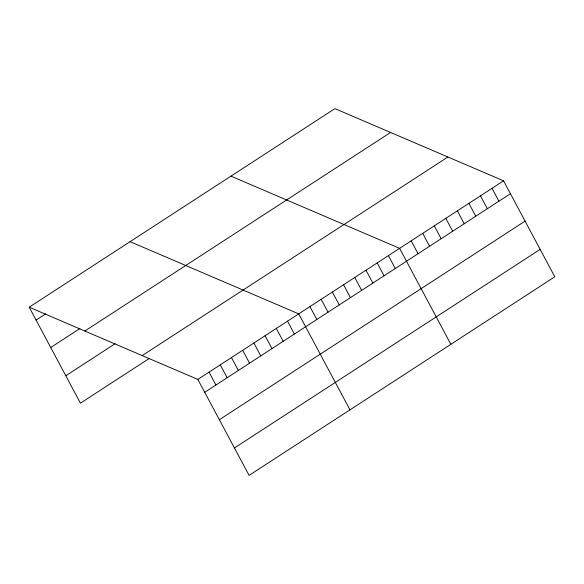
<?xml version="1.0" encoding="UTF-8"?>
<svg xmlns="http://www.w3.org/2000/svg" width="584" height="584" viewBox="0 0 584 584"><rect width="100%" height="100%" fill="white"/><g stroke="black" fill="none" stroke-linecap="round" stroke-linejoin="round"><path stroke-width="0.88" d="M29.2 307.206L334.917 108.624L503.561 180.828L554.8 276.794L249.083 475.376L197.837 379.418L29.2 307.206L80.439 403.172L149.19 358.51M36.077 320.09L45.793 313.776M50.72 347.509L79.862 328.573M84.848 331.033L390.572 132.451M65.802 375.753L115.121 343.713M142.189 355.583L447.906 157.001M197.837 379.418L503.561 180.828M204.721 392.295L510.438 193.713M219.358 419.714L525.074 221.124M234.439 447.964L540.163 249.375M230.972 176.142L399.617 248.346L450.855 344.312M130.086 241.674L298.731 313.878L349.969 409.844M492.013 188.333L498.889 201.21M480.464 195.83L487.341 208.714M468.908 203.334L475.792 216.219M457.36 210.839L464.236 223.716M445.811 218.336L452.688 231.22M434.262 225.84L441.139 238.725M422.714 233.344L429.59 246.222M411.165 240.842L418.042 253.726M388.404 255.631L395.28 268.509M377.198 262.909L384.075 275.794M365.986 270.195L372.862 283.072M354.773 277.473L361.657 290.358M343.567 284.751L350.444 297.636M332.354 292.036L339.231 304.921M321.149 299.315L328.026 312.199M309.936 306.6L316.813 319.477M287.518 321.163L294.394 334.041M276.305 328.442L283.189 341.326M265.099 335.727L271.976 348.604M253.887 343.005L260.763 355.89M242.681 350.291L249.558 363.168M231.468 357.569L238.345 370.453M220.256 364.854L227.139 377.731M209.05 372.132L215.927 385.017"/></g></svg>
